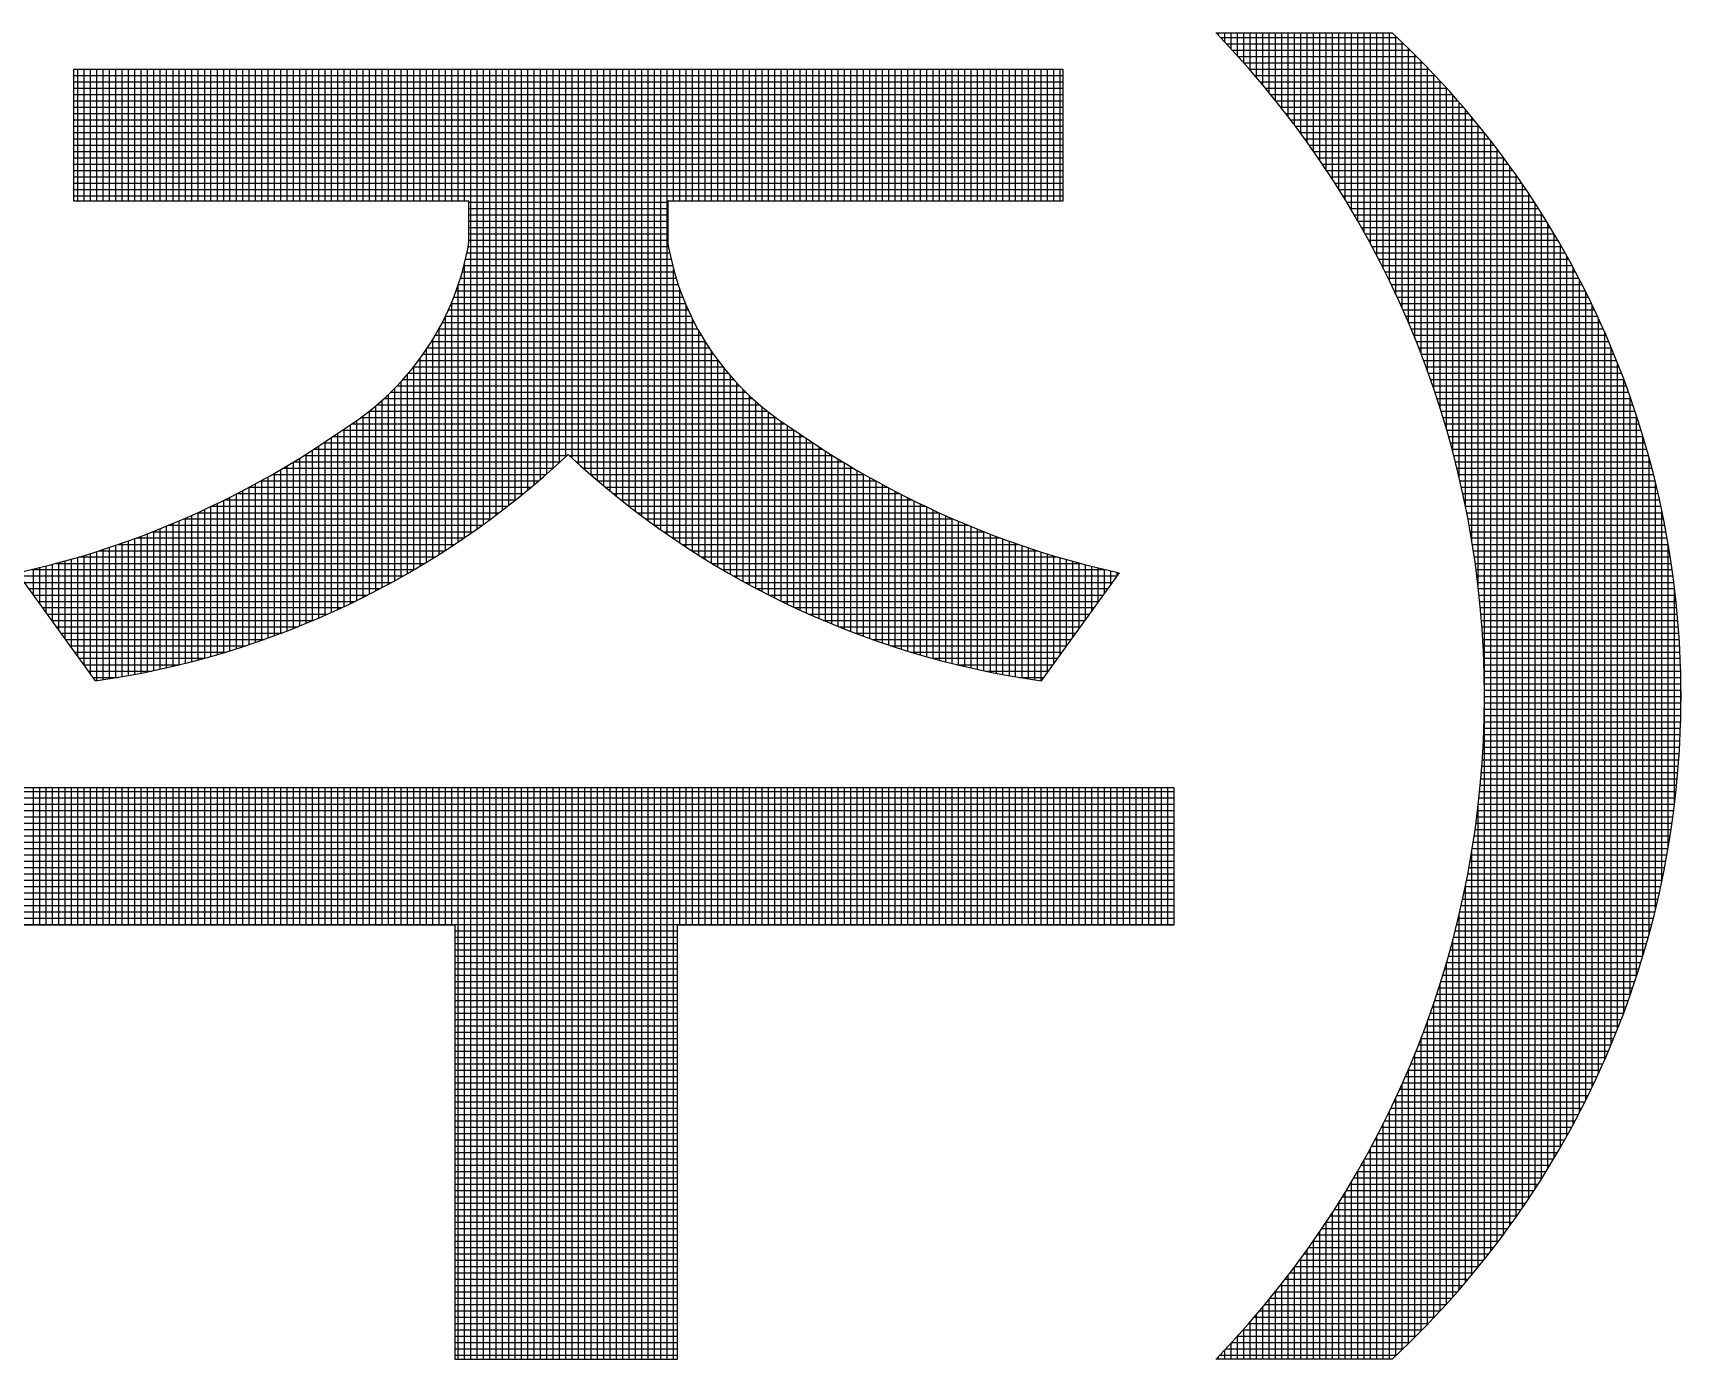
# Model space of a CAD drawing. Header units: inches. Extents: x 0 to 841, y 0 to 594.
# Drawn here: x 735.663 to 740.18, y 102.36 to 105.995 of the extents above; entities that cross this region are included whole.
import ezdxf

# ---------------------------------------------------------------- set-up
doc = ezdxf.new("R2010")
doc.units = ezdxf.units.IN
doc.header["$MEASUREMENT"] = 0
doc.layers.add('BG 한국지역난방기술주식회사 CI', color=7, linetype='Continuous')

msp = doc.modelspace()

# ---------------------------------------------------------------- linework, layer by layer
at = {"layer": 'BG 한국지역난방기술주식회사 CI', "color": 7, "linetype": 'Continuous', "lineweight": 25}
for p, q in [((738.905, 105.995), (739.388, 105.995)), ((738.9117, 105.9881), (738.9117, 105.995)), ((738.9172, 105.9823), (739.4015, 105.9823)), ((738.9291, 105.9698), (738.9291, 105.995)), ((738.9337, 105.9649), (739.4197, 105.9649)), ((738.9464, 105.9512), (738.9464, 105.995)), ((738.9638, 105.9322), (738.9638, 105.995)), ((738.9811, 105.9129), (738.9811, 105.995)), ((738.9985, 105.8932), (738.9985, 105.995)), ((739.0159, 105.873), (739.0159, 105.995)), ((739.0332, 105.8524), (739.0332, 105.995)), ((739.0506, 105.8314), (739.0506, 105.995)), ((739.068, 105.8099), (739.068, 105.995)), ((739.0853, 105.788), (739.0853, 105.995)), ((739.1027, 105.7656), (739.1027, 105.995)), ((739.1201, 105.7426), (739.1201, 105.995)), ((739.1374, 105.7191), (739.1374, 105.995)), ((739.1548, 105.6951), (739.1548, 105.995)), ((739.1722, 105.6705), (739.1722, 105.995)), ((739.1895, 105.6452), (739.1895, 105.995)), ((739.2069, 105.6193), (739.2069, 105.995)), ((739.2243, 105.5927), (739.2243, 105.995)), ((739.2416, 105.5654), (739.2416, 105.995)), ((739.259, 105.5373), (739.259, 105.995)), ((739.2763, 105.5084), (739.2763, 105.995)), ((739.2937, 105.4786), (739.2937, 105.995)), ((739.3111, 105.4479), (739.3111, 105.995)), ((739.3284, 105.4162), (739.3284, 105.995)), ((739.3458, 105.3834), (739.3458, 105.995)), ((739.3632, 105.3494), (739.3632, 105.995)), ((739.3805, 105.3141), (739.3805, 105.995)), ((739.3979, 105.2775), (739.3979, 105.9857)), ((739.4153, 105.2392), (739.4153, 105.9692)), ((738.9498, 105.9475), (739.4375, 105.9475)), ((738.9657, 105.9302), (739.455, 105.9302)), ((739.4326, 105.1993), (739.4326, 105.9523)), ((739.45, 105.1574), (739.45, 105.9352)), ((735.7744, 105.5337), (735.7744, 105.896)), ((735.7744, 105.896), (737.13, 105.896)), ((735.7744, 105.8955), (738.4855, 105.8955)), ((735.7744, 105.8781), (738.4855, 105.8781)), ((735.7861, 105.5337), (735.7861, 105.896)), ((735.8034, 105.5337), (735.8034, 105.896)), ((735.8208, 105.5337), (735.8208, 105.896)), ((735.8382, 105.5337), (735.8382, 105.896)), ((735.8555, 105.5337), (735.8555, 105.896)), ((735.8729, 105.5337), (735.8729, 105.896)), ((735.8903, 105.5337), (735.8903, 105.896)), ((735.9076, 105.5337), (735.9076, 105.896)), ((735.925, 105.5337), (735.925, 105.896)), ((735.9424, 105.5337), (735.9424, 105.896)), ((735.9597, 105.5337), (735.9597, 105.896)), ((735.9771, 105.5337), (735.9771, 105.896)), ((735.9945, 105.5337), (735.9945, 105.896)), ((736.0118, 105.5337), (736.0118, 105.896)), ((736.0292, 105.5337), (736.0292, 105.896)), ((736.0466, 105.5337), (736.0466, 105.896)), ((736.0639, 105.5337), (736.0639, 105.896)), ((736.0813, 105.5337), (736.0813, 105.896)), ((736.0986, 105.5337), (736.0986, 105.896)), ((736.116, 105.5337), (736.116, 105.896)), ((736.1334, 105.5337), (736.1334, 105.896)), ((736.1507, 105.5337), (736.1507, 105.896)), ((736.1681, 105.5337), (736.1681, 105.896)), ((736.1855, 105.5337), (736.1855, 105.896)), ((736.2028, 105.5337), (736.2028, 105.896)), ((736.2202, 105.5337), (736.2202, 105.896)), ((736.2376, 105.5337), (736.2376, 105.896)), ((736.2549, 105.5337), (736.2549, 105.896)), ((736.2723, 105.5337), (736.2723, 105.896)), ((736.2897, 105.5337), (736.2897, 105.896)), ((736.307, 105.5337), (736.307, 105.896)), ((736.3244, 105.5337), (736.3244, 105.896)), ((736.3417, 105.5337), (736.3417, 105.896)), ((736.3591, 105.5337), (736.3591, 105.896)), ((736.3765, 105.5337), (736.3765, 105.896)), ((736.3938, 105.5337), (736.3938, 105.896)), ((736.4112, 105.5337), (736.4112, 105.896)), ((736.4286, 105.5337), (736.4286, 105.896)), ((736.4459, 105.5337), (736.4459, 105.896)), ((736.4633, 105.5337), (736.4633, 105.896)), ((736.4807, 105.5337), (736.4807, 105.896)), ((736.498, 105.5337), (736.498, 105.896)), ((736.5154, 105.5337), (736.5154, 105.896)), ((736.5328, 105.5337), (736.5328, 105.896)), ((736.5501, 105.5337), (736.5501, 105.896)), ((736.5675, 105.5337), (736.5675, 105.896)), ((736.5848, 105.5337), (736.5848, 105.896)), ((736.6022, 105.5337), (736.6022, 105.896)), ((736.6196, 105.5337), (736.6196, 105.896)), ((736.6369, 105.5337), (736.6369, 105.896)), ((736.6543, 105.5337), (736.6543, 105.896)), ((736.6717, 105.5337), (736.6717, 105.896)), ((736.689, 105.5337), (736.689, 105.896)), ((736.7064, 105.5337), (736.7064, 105.896)), ((736.7238, 105.5337), (736.7238, 105.896)), ((736.7411, 105.5337), (736.7411, 105.896)), ((736.7585, 105.5337), (736.7585, 105.896)), ((736.7759, 105.5337), (736.7759, 105.896)), ((736.7932, 105.5337), (736.7932, 105.896)), ((736.8106, 105.5337), (736.8106, 105.896)), ((736.828, 105.5337), (736.828, 105.896)), ((736.8453, 105.5337), (736.8453, 105.896)), ((736.8627, 104.6231), (736.8627, 105.896)), ((736.88, 104.6353), (736.88, 105.896)), ((736.8974, 104.6478), (736.8974, 105.896)), ((736.9148, 104.6605), (736.9148, 105.896)), ((736.9321, 104.6734), (736.9321, 105.896)), ((736.9495, 104.6866), (736.9495, 105.896)), ((736.9669, 104.7), (736.9669, 105.896)), ((736.9842, 104.7137), (736.9842, 105.896)), ((737.0016, 104.7276), (737.0016, 105.896)), ((737.019, 104.7419), (737.019, 105.896)), ((737.0363, 104.7564), (737.0363, 105.896)), ((737.0537, 104.7711), (737.0537, 105.896)), ((737.0711, 104.7862), (737.0711, 105.896)), ((737.0884, 104.8016), (737.0884, 105.896)), ((737.1058, 104.8173), (737.1058, 105.896)), ((737.1231, 104.8333), (737.1231, 105.896)), ((737.13, 105.896), (738.4855, 105.896)), ((737.1405, 104.8298), (737.1405, 105.896)), ((737.1579, 104.8139), (737.1579, 105.896)), ((737.1752, 104.7983), (737.1752, 105.896)), ((737.1926, 104.783), (737.1926, 105.896)), ((737.21, 104.768), (737.21, 105.896)), ((737.2273, 104.7532), (737.2273, 105.896)), ((737.2447, 104.7388), (737.2447, 105.896)), ((737.2621, 104.7246), (737.2621, 105.896)), ((737.2794, 104.7107), (737.2794, 105.896)), ((737.2968, 104.6971), (737.2968, 105.896)), ((737.3142, 104.6837), (737.3142, 105.896)), ((737.3315, 104.6706), (737.3315, 105.896)), ((737.3489, 104.6577), (737.3489, 105.896)), ((737.3663, 104.6451), (737.3663, 105.896)), ((737.3836, 104.6327), (737.3836, 105.896)), ((737.401, 104.6205), (737.401, 105.896)), ((737.4183, 105.5337), (737.4183, 105.896)), ((737.4357, 105.5337), (737.4357, 105.896)), ((737.4531, 105.5337), (737.4531, 105.896)), ((737.4704, 105.5337), (737.4704, 105.896)), ((737.4878, 105.5337), (737.4878, 105.896)), ((737.5052, 105.5337), (737.5052, 105.896)), ((737.5225, 105.5337), (737.5225, 105.896)), ((737.5399, 105.5337), (737.5399, 105.896)), ((737.5573, 105.5337), (737.5573, 105.896)), ((737.5746, 105.5337), (737.5746, 105.896)), ((737.592, 105.5337), (737.592, 105.896)), ((737.6094, 105.5337), (737.6094, 105.896)), ((737.6267, 105.5337), (737.6267, 105.896)), ((737.6441, 105.5337), (737.6441, 105.896)), ((737.6614, 105.5337), (737.6614, 105.896)), ((737.6788, 105.5337), (737.6788, 105.896)), ((737.6962, 105.5337), (737.6962, 105.896)), ((737.7135, 105.5337), (737.7135, 105.896)), ((737.7309, 105.5337), (737.7309, 105.896)), ((737.7483, 105.5337), (737.7483, 105.896)), ((737.7656, 105.5337), (737.7656, 105.896)), ((737.783, 105.5337), (737.783, 105.896)), ((737.8004, 105.5337), (737.8004, 105.896)), ((737.8177, 105.5337), (737.8177, 105.896)), ((737.8351, 105.5337), (737.8351, 105.896)), ((737.8525, 105.5337), (737.8525, 105.896)), ((737.8698, 105.5337), (737.8698, 105.896)), ((737.8872, 105.5337), (737.8872, 105.896)), ((737.9046, 105.5337), (737.9046, 105.896)), ((737.9219, 105.5337), (737.9219, 105.896)), ((737.9393, 105.5337), (737.9393, 105.896)), ((737.9566, 105.5337), (737.9566, 105.896)), ((737.974, 105.5337), (737.974, 105.896)), ((737.9914, 105.5337), (737.9914, 105.896)), ((738.0087, 105.5337), (738.0087, 105.896)), ((738.0261, 105.5337), (738.0261, 105.896)), ((738.0435, 105.5337), (738.0435, 105.896)), ((738.0608, 105.5337), (738.0608, 105.896)), ((738.0782, 105.5337), (738.0782, 105.896)), ((738.0956, 105.5337), (738.0956, 105.896)), ((738.1129, 105.5337), (738.1129, 105.896)), ((738.1303, 105.5337), (738.1303, 105.896)), ((738.1477, 105.5337), (738.1477, 105.896)), ((738.165, 105.5337), (738.165, 105.896)), ((738.1824, 105.5337), (738.1824, 105.896)), ((738.1997, 105.5337), (738.1997, 105.896)), ((738.2171, 105.5337), (738.2171, 105.896)), ((738.2345, 105.5337), (738.2345, 105.896)), ((738.2518, 105.5337), (738.2518, 105.896)), ((738.2692, 105.5337), (738.2692, 105.896)), ((738.2866, 105.5337), (738.2866, 105.896)), ((738.3039, 105.5337), (738.3039, 105.896)), ((738.3213, 105.5337), (738.3213, 105.896)), ((738.3387, 105.5337), (738.3387, 105.896)), ((738.356, 105.5337), (738.356, 105.896)), ((738.3734, 105.5337), (738.3734, 105.896)), ((738.3908, 105.5337), (738.3908, 105.896)), ((738.4081, 105.5337), (738.4081, 105.896)), ((738.4255, 105.5337), (738.4255, 105.896)), ((738.4429, 105.5337), (738.4429, 105.896)), ((738.4602, 105.5337), (738.4602, 105.896)), ((738.4776, 105.5337), (738.4776, 105.896)), ((738.4855, 105.896), (738.4855, 105.5337)), ((738.9812, 105.9128), (739.4722, 105.9128)), ((738.9965, 105.8955), (739.489, 105.8955)), ((739.0115, 105.8781), (739.5055, 105.8781)), ((739.4674, 105.1134), (739.4674, 105.9177)), ((739.4847, 105.0668), (739.4847, 105.8999)), ((739.5021, 105.0173), (739.5021, 105.8817)), ((735.7744, 105.8607), (738.4855, 105.8607)), ((735.7744, 105.8434), (738.4855, 105.8434)), ((739.0263, 105.8607), (739.5216, 105.8607)), ((739.0408, 105.8434), (739.5375, 105.8434)), ((739.5195, 104.9643), (739.5195, 105.8631)), ((739.5368, 104.907), (739.5368, 105.8441)), ((735.7744, 105.826), (738.4855, 105.826)), ((735.7744, 105.8086), (738.4855, 105.8086)), ((735.7744, 105.7913), (738.4855, 105.7913)), ((739.055, 105.826), (739.5531, 105.826)), ((739.069, 105.8086), (739.5684, 105.8086)), ((739.0828, 105.7913), (739.5833, 105.7913)), ((739.5542, 104.8444), (739.5542, 105.8247)), ((739.5715, 104.7748), (739.5715, 105.805)), ((739.5889, 104.6953), (739.5889, 105.7847)), ((735.7744, 105.7739), (738.4855, 105.7739)), ((735.7744, 105.7565), (738.4855, 105.7565)), ((735.7744, 105.7392), (738.4855, 105.7392)), ((739.0963, 105.7739), (739.5981, 105.7739)), ((739.1096, 105.7565), (739.6125, 105.7565)), ((739.1226, 105.7392), (739.6267, 105.7392)), ((739.6063, 104.6005), (739.6063, 105.7641)), ((739.6236, 104.476), (739.6236, 105.7429)), ((735.7744, 105.7218), (738.4855, 105.7218)), ((735.7744, 105.7044), (738.4855, 105.7044)), ((739.1355, 105.7218), (739.6406, 105.7218)), ((739.1481, 105.7044), (739.6543, 105.7044)), ((739.641, 102.6333), (739.641, 105.7213)), ((739.6584, 102.6555), (739.6584, 105.6992)), ((735.7744, 105.6871), (738.4855, 105.6871)), ((735.7744, 105.6697), (738.4855, 105.6697)), ((735.7744, 105.6523), (738.4855, 105.6523)), ((739.1605, 105.6871), (739.6677, 105.6871)), ((739.1727, 105.6697), (739.6809, 105.6697)), ((739.1847, 105.6523), (739.6938, 105.6523)), ((739.6757, 102.6781), (739.6757, 105.6766)), ((739.6931, 102.7013), (739.6931, 105.6534)), ((735.7744, 105.635), (738.4855, 105.635)), ((735.7744, 105.6176), (738.4855, 105.6176)), ((739.1964, 105.635), (739.7066, 105.635)), ((739.208, 105.6176), (739.719, 105.6176)), ((739.7105, 102.7251), (739.7105, 105.6296)), ((739.7278, 102.7495), (739.7278, 105.6052)), ((735.7744, 105.6003), (738.4855, 105.6003)), ((735.7744, 105.5829), (738.4855, 105.5829)), ((735.7744, 105.5655), (738.4855, 105.5655)), ((739.2194, 105.6003), (739.7313, 105.6003)), ((739.2305, 105.5829), (739.7433, 105.5829)), ((739.2415, 105.5655), (739.7552, 105.5655)), ((739.7452, 102.7745), (739.7452, 105.5802)), ((735.7744, 105.5482), (738.4855, 105.5482)), ((736.8577, 105.5337), (735.7744, 105.5337)), ((736.8577, 105.4218), (736.8577, 105.5337)), ((736.8577, 105.5308), (737.4023, 105.5308)), ((736.8577, 105.5134), (737.4023, 105.5134)), ((738.4855, 105.5337), (737.4023, 105.5337)), ((737.4023, 105.5337), (737.4023, 105.4218)), ((739.2523, 105.5482), (739.7668, 105.5482)), ((739.2629, 105.5308), (739.7782, 105.5308)), ((739.2734, 105.5134), (739.7893, 105.5134)), ((739.7626, 102.8002), (739.7626, 105.5545)), ((739.7799, 102.8266), (739.7799, 105.5281)), ((736.8577, 105.4961), (737.4023, 105.4961)), ((736.8577, 105.4787), (737.4023, 105.4787)), ((739.2836, 105.4961), (739.8003, 105.4961)), ((739.2937, 105.4787), (739.8111, 105.4787)), ((739.7973, 102.8537), (739.7973, 105.5009)), ((739.8146, 102.8817), (739.8146, 105.473)), ((736.8577, 105.4613), (737.4023, 105.4613)), ((736.8577, 105.444), (737.4023, 105.444)), ((736.8577, 105.4266), (737.4023, 105.4266)), ((739.3035, 105.4613), (739.8217, 105.4613)), ((739.3132, 105.444), (739.8321, 105.444)), ((739.3228, 105.4266), (739.8423, 105.4266)), ((739.832, 102.9105), (739.832, 105.4441)), ((736.8522, 105.3919), (737.4078, 105.3919)), ((736.8555, 105.4092), (737.4044, 105.4092)), ((739.3322, 105.4092), (739.8523, 105.4092)), ((739.3414, 105.3919), (739.8622, 105.3919)), ((739.8494, 102.9403), (739.8494, 105.4144)), ((739.8667, 102.971), (739.8667, 105.3837)), ((736.8395, 105.3398), (737.4205, 105.3398)), ((736.8441, 105.3572), (737.4158, 105.3572)), ((736.8453, 104.6111), (736.8453, 105.3618)), ((736.8484, 105.3745), (737.4116, 105.3745)), ((737.4183, 104.6086), (737.4183, 105.3476)), ((739.3504, 105.3745), (739.8718, 105.3745)), ((739.3593, 105.3572), (739.8813, 105.3572)), ((739.368, 105.3398), (739.8906, 105.3398)), ((739.8841, 103.0028), (739.8841, 105.3519)), ((736.8227, 105.2877), (737.4373, 105.2877)), ((736.828, 104.5994), (736.828, 105.3028)), ((736.8287, 105.3051), (737.4312, 105.3051)), ((736.8343, 105.3224), (737.4256, 105.3224)), ((737.4357, 104.5969), (737.4357, 105.2921)), ((739.3765, 105.3224), (739.8997, 105.3224)), ((739.3849, 105.3051), (739.9086, 105.3051)), ((739.3931, 105.2877), (739.9174, 105.2877)), ((739.9015, 103.0357), (739.9015, 105.319)), ((736.809, 105.253), (737.4509, 105.253)), ((736.8106, 104.5878), (736.8106, 105.2567)), ((736.8161, 105.2703), (737.4439, 105.2703)), ((737.4531, 104.5854), (737.4531, 105.248)), ((739.4012, 105.2703), (739.926, 105.2703)), ((739.4091, 105.253), (739.9344, 105.253)), ((739.9188, 103.0698), (739.9188, 105.2848)), ((739.9362, 103.1054), (739.9362, 105.2493)), ((736.7846, 105.2009), (737.4753, 105.2009)), ((736.7932, 104.5765), (736.7932, 105.2181)), ((736.7933, 105.2182), (737.4667, 105.2182)), ((736.8014, 105.2356), (737.4585, 105.2356)), ((737.4704, 104.5741), (737.4704, 105.2105)), ((739.4169, 105.2356), (739.9427, 105.2356)), ((739.4245, 105.2182), (739.9508, 105.2182)), ((739.432, 105.2009), (739.9587, 105.2009)), ((739.9536, 103.1424), (739.9536, 105.2122)), ((736.7585, 104.5545), (736.7585, 105.1544)), ((736.7655, 105.1661), (737.4945, 105.1661)), ((736.7754, 105.1835), (737.4846, 105.1835)), ((736.7759, 104.5654), (736.7759, 105.1844)), ((737.4878, 104.5631), (737.4878, 105.1778)), ((739.4393, 105.1835), (739.9665, 105.1835)), ((739.4465, 105.1661), (739.9741, 105.1661)), ((739.9709, 103.1812), (739.9709, 105.1735)), ((736.732, 105.1141), (737.528, 105.1141)), ((736.7411, 104.5438), (736.7411, 105.1274)), ((736.7438, 105.1314), (737.5161, 105.1314)), ((736.755, 105.1488), (737.505, 105.1488)), ((737.5052, 104.5522), (737.5052, 105.1485)), ((737.5225, 104.5415), (737.5225, 105.1219)), ((739.4535, 105.1488), (739.9816, 105.1488)), ((739.4604, 105.1314), (739.9889, 105.1314)), ((739.4671, 105.1141), (739.9961, 105.1141)), ((739.9883, 103.2218), (739.9883, 105.1329)), ((736.6917, 105.062), (737.5682, 105.062)), ((736.706, 105.0793), (737.554, 105.0793)), ((736.7064, 104.523), (736.7064, 105.0799)), ((736.7194, 105.0967), (737.5406, 105.0967)), ((736.7238, 104.5333), (736.7238, 105.1026)), ((737.5399, 104.5311), (737.5399, 105.0976)), ((737.5573, 104.5209), (737.5573, 105.0752)), ((739.4737, 105.0967), (740.0031, 105.0967)), ((739.4802, 105.0793), (740.0099, 105.0793)), ((739.4865, 105.062), (740.0166, 105.062)), ((740.0057, 103.2645), (740.0057, 105.0901)), ((736.6543, 104.4933), (736.6543, 105.021)), ((736.6604, 105.0272), (737.5996, 105.0272)), ((736.6717, 104.503), (736.6717, 105.0392)), ((736.6766, 105.0446), (737.5834, 105.0446)), ((736.689, 104.5129), (736.689, 105.0588)), ((737.5746, 104.5108), (737.5746, 105.0545)), ((737.592, 104.501), (737.592, 105.0352)), ((737.6094, 104.4913), (737.6094, 105.0172)), ((739.4926, 105.0446), (740.0231, 105.0446)), ((739.4987, 105.0272), (740.0295, 105.0272)), ((740.023, 103.3097), (740.023, 105.0449)), ((736.6022, 104.4653), (736.6022, 104.9728)), ((736.605, 104.9751), (737.655, 104.9751)), ((736.6196, 104.4745), (736.6196, 104.9878)), ((736.6247, 104.9925), (737.6352, 104.9925)), ((736.6369, 104.4838), (736.6369, 105.0039)), ((736.6432, 105.0099), (737.6168, 105.0099)), ((737.6267, 104.4818), (737.6267, 105.0004)), ((737.6441, 104.4725), (737.6441, 104.9846)), ((737.6614, 104.4634), (737.6614, 104.9697)), ((739.5046, 105.0099), (740.0358, 105.0099)), ((739.5104, 104.9925), (740.0419, 104.9925)), ((739.516, 104.9751), (740.0479, 104.9751)), ((740.0404, 103.3578), (740.0404, 104.9969)), ((736.5501, 104.439), (736.5501, 104.9329)), ((736.5607, 104.9404), (737.6992, 104.9404)), ((736.5675, 104.4476), (736.5675, 104.9454)), ((736.5837, 104.9578), (737.6763, 104.9578)), ((736.5848, 104.4564), (736.5848, 104.9587)), ((737.6788, 104.4545), (737.6788, 104.9558)), ((737.6962, 104.4457), (737.6962, 104.9426)), ((737.7135, 104.4372), (737.7135, 104.9303)), ((739.5215, 104.9578), (740.0537, 104.9578)), ((739.5269, 104.9404), (740.0594, 104.9404)), ((740.0577, 103.4093), (740.0577, 104.9454)), ((736.4807, 104.4063), (736.4807, 104.8855)), ((736.4849, 104.8883), (737.7751, 104.8883)), ((736.498, 104.4142), (736.498, 104.8973)), ((736.51, 104.9057), (737.7499, 104.9057)), ((736.5154, 104.4223), (736.5154, 104.9094)), ((736.5328, 104.4306), (736.5328, 104.9211)), ((736.5357, 104.923), (737.7243, 104.923)), ((737.7309, 104.4288), (737.7309, 104.9187)), ((737.7483, 104.4206), (737.7483, 104.9068)), ((737.7656, 104.4125), (737.7656, 104.8948)), ((737.783, 104.4046), (737.783, 104.883)), ((739.5321, 104.923), (740.0649, 104.923)), ((739.5372, 104.9057), (740.0703, 104.9057)), ((739.5422, 104.8883), (740.0756, 104.8883)), ((740.0751, 103.4648), (740.0751, 104.8898)), ((736.4051, 104.8362), (737.1263, 104.8362)), ((736.4112, 104.3763), (736.4112, 104.84)), ((736.4286, 104.3835), (736.4286, 104.8511)), ((736.4325, 104.8536), (737.8275, 104.8536)), ((736.4459, 104.391), (736.4459, 104.8623)), ((736.459, 104.8709), (737.8009, 104.8709)), ((736.4633, 104.3985), (736.4633, 104.8738)), ((737.1336, 104.8362), (737.8548, 104.8362)), ((737.8004, 104.3969), (737.8004, 104.8713)), ((737.8177, 104.3894), (737.8177, 104.8599)), ((737.8351, 104.382), (737.8351, 104.8487)), ((737.8525, 104.3747), (737.8525, 104.8377)), ((739.547, 104.8709), (740.0807, 104.8709)), ((739.5517, 104.8536), (740.0857, 104.8536)), ((739.5563, 104.8362), (740.0905, 104.8362)), ((736.3417, 104.3488), (736.3417, 104.7978)), ((736.348, 104.8015), (737.0883, 104.8015)), ((736.3591, 104.3555), (736.3591, 104.8081)), ((736.3765, 104.3622), (736.3765, 104.8185)), ((736.377, 104.8189), (737.1075, 104.8189)), ((736.3938, 104.3692), (736.3938, 104.8292)), ((737.1524, 104.8189), (737.883, 104.8189)), ((737.1717, 104.8015), (737.9119, 104.8015)), ((737.8698, 104.3677), (737.8698, 104.8269)), ((737.8872, 104.3608), (737.8872, 104.8163)), ((737.9046, 104.354), (737.9046, 104.8059)), ((737.9219, 104.3474), (737.9219, 104.7956)), ((739.5608, 104.8189), (740.0952, 104.8189)), ((739.5651, 104.8015), (740.0998, 104.8015)), ((740.0925, 103.5256), (740.0925, 104.8291)), ((736.2549, 104.318), (736.2549, 104.7492)), ((736.2552, 104.7494), (737.028, 104.7494)), ((736.2723, 104.3238), (736.2723, 104.7586)), ((736.2872, 104.7668), (737.0486, 104.7668)), ((736.2897, 104.3299), (736.2897, 104.7681)), ((736.307, 104.336), (736.307, 104.7778)), ((736.3181, 104.7841), (737.0687, 104.7841)), ((736.3244, 104.3423), (736.3244, 104.7877)), ((737.1913, 104.7841), (737.9419, 104.7841)), ((737.2114, 104.7668), (737.9728, 104.7668)), ((737.2319, 104.7494), (738.0048, 104.7494)), ((737.9393, 104.341), (737.9393, 104.7856)), ((737.9566, 104.3347), (737.9566, 104.7757)), ((737.974, 104.3286), (737.974, 104.7661)), ((737.9914, 104.3226), (737.9914, 104.7566)), ((738.0087, 104.3167), (738.0087, 104.7473)), ((739.5693, 104.7841), (740.1043, 104.7841)), ((739.5734, 104.7668), (740.1086, 104.7668)), ((739.5774, 104.7494), (740.1127, 104.7494)), ((740.1098, 103.5931), (740.1098, 104.7615)), ((736.1681, 104.2908), (736.1681, 104.7051)), ((736.1855, 104.296), (736.1855, 104.7136)), ((736.1877, 104.7147), (736.9855, 104.7147)), ((736.2028, 104.3013), (736.2028, 104.7222)), ((736.2202, 104.3067), (736.2202, 104.7311)), ((736.2221, 104.732), (737.007, 104.732)), ((736.2376, 104.3123), (736.2376, 104.7401)), ((737.253, 104.732), (738.0379, 104.732)), ((737.2745, 104.7147), (738.0723, 104.7147)), ((738.0261, 104.3111), (738.0261, 104.7381)), ((738.0435, 104.3055), (738.0435, 104.7292)), ((738.0608, 104.3001), (738.0608, 104.7204)), ((738.0782, 104.2949), (738.0782, 104.7118)), ((738.0956, 104.2898), (738.0956, 104.7033)), ((739.5812, 104.732), (740.1168, 104.732)), ((739.5849, 104.7147), (740.1207, 104.7147)), ((736.0639, 104.263), (736.0639, 104.6576)), ((736.0755, 104.6626), (736.9176, 104.6626)), ((736.0813, 104.2673), (736.0813, 104.6651)), ((736.0986, 104.2717), (736.0986, 104.6728)), ((736.1145, 104.6799), (736.9408, 104.6799)), ((736.116, 104.2763), (736.116, 104.6806)), ((736.1334, 104.281), (736.1334, 104.6886)), ((736.1507, 104.2859), (736.1507, 104.6968)), ((736.1519, 104.6973), (736.9634, 104.6973)), ((737.2965, 104.6973), (738.1081, 104.6973)), ((737.3191, 104.6799), (738.1454, 104.6799)), ((737.3423, 104.6626), (738.1845, 104.6626)), ((738.1129, 104.2848), (738.1129, 104.695)), ((738.1303, 104.28), (738.1303, 104.6869)), ((738.1477, 104.2753), (738.1477, 104.6789)), ((738.165, 104.2708), (738.165, 104.6711)), ((738.1824, 104.2664), (738.1824, 104.6635)), ((738.1997, 104.2621), (738.1997, 104.656)), ((739.5885, 104.6973), (740.1245, 104.6973)), ((739.592, 104.6799), (740.1281, 104.6799)), ((739.5953, 104.6626), (740.1317, 104.6626)), ((740.1272, 103.6702), (740.1272, 104.6845)), ((735.9424, 104.2368), (735.9424, 104.6092)), ((735.9458, 104.6105), (736.8444, 104.6105)), ((735.9597, 104.2401), (735.9597, 104.6157)), ((735.9771, 104.2436), (735.9771, 104.6223)), ((735.9914, 104.6278), (736.8695, 104.6278)), ((735.9945, 104.2472), (735.9945, 104.629)), ((736.0118, 104.251), (736.0118, 104.6359)), ((736.0292, 104.2548), (736.0292, 104.643)), ((736.0345, 104.6452), (736.8939, 104.6452)), ((736.0466, 104.2588), (736.0466, 104.6502)), ((737.3661, 104.6452), (738.2254, 104.6452)), ((737.3905, 104.6278), (738.2686, 104.6278)), ((737.4156, 104.6105), (738.3142, 104.6105)), ((738.2171, 104.258), (738.2171, 104.6487)), ((738.2345, 104.254), (738.2345, 104.6415)), ((738.2518, 104.2501), (738.2518, 104.6345)), ((738.2692, 104.2464), (738.2692, 104.6276)), ((738.2866, 104.2428), (738.2866, 104.6209)), ((738.3039, 104.2394), (738.3039, 104.6143)), ((739.5985, 104.6452), (740.1351, 104.6452)), ((739.6016, 104.6278), (740.1383, 104.6278)), ((739.6046, 104.6105), (740.1415, 104.6105)), ((735.8208, 104.2373), (735.8208, 104.568)), ((735.8382, 104.2195), (735.8382, 104.5735)), ((735.8452, 104.5757), (736.7921, 104.5757)), ((735.8555, 104.2221), (735.8555, 104.5791)), ((735.8729, 104.2248), (735.8729, 104.5848)), ((735.8903, 104.2276), (735.8903, 104.5907)), ((735.8972, 104.5931), (736.8186, 104.5931)), ((735.9076, 104.2305), (735.9076, 104.5967)), ((735.925, 104.2336), (735.925, 104.6029)), ((737.4414, 104.5931), (738.3627, 104.5931)), ((737.4679, 104.5757), (738.4148, 104.5757)), ((738.3213, 104.2361), (738.3213, 104.6079)), ((738.3387, 104.2329), (738.3387, 104.6016)), ((738.356, 104.2299), (738.356, 104.5954)), ((738.3734, 104.227), (738.3734, 104.5895)), ((738.3908, 104.2242), (738.3908, 104.5836)), ((738.4081, 104.2215), (738.4081, 104.5779)), ((738.4255, 104.219), (738.4255, 104.5723)), ((738.4429, 104.2424), (738.4429, 104.5669)), ((739.6075, 104.5931), (740.1445, 104.5931)), ((739.6102, 104.5757), (740.1474, 104.5757)), ((740.1446, 103.762), (740.1446, 104.5926)), ((735.6586, 104.5237), (736.7075, 104.5237)), ((735.6645, 104.454), (735.6645, 104.5251)), ((735.6819, 104.4299), (735.6819, 104.5293)), ((735.6993, 104.4058), (735.6993, 104.5337)), ((735.7166, 104.3817), (735.7166, 104.5382)), ((735.7273, 104.541), (736.7366, 104.541)), ((735.734, 104.3577), (735.734, 104.5428)), ((735.7514, 104.3336), (735.7514, 104.5476)), ((735.7687, 104.3095), (735.7687, 104.5525)), ((735.7861, 104.2854), (735.7861, 104.5575)), ((735.7889, 104.5584), (736.7647, 104.5584)), ((735.8034, 104.2613), (735.8034, 104.5627)), ((737.4952, 104.5584), (738.471, 104.5584)), ((737.5234, 104.541), (738.5327, 104.541)), ((737.5525, 104.5237), (738.6014, 104.5237)), ((738.4602, 104.2665), (738.4602, 104.5616)), ((738.4776, 104.2906), (738.4776, 104.5565)), ((738.4949, 104.3146), (738.4949, 104.5514)), ((738.5123, 104.3387), (738.5123, 104.5466)), ((738.5297, 104.3628), (738.5297, 104.5418)), ((738.547, 104.3869), (738.547, 104.5372)), ((738.5644, 104.4109), (738.5644, 104.5327)), ((738.5818, 104.435), (738.5818, 104.5284)), ((738.5991, 104.4591), (738.5991, 104.5242)), ((738.6165, 104.4832), (738.6165, 104.5201)), ((739.6128, 104.5584), (740.1501, 104.5584)), ((739.6153, 104.541), (740.1528, 104.541)), ((739.6177, 104.5237), (740.1553, 104.5237)), ((735.834, 104.2189), (735.6206, 104.5149)), ((735.6268, 104.5063), (736.6774, 104.5063)), ((735.6393, 104.4889), (736.6463, 104.4889)), ((737.5825, 104.5063), (738.6332, 104.5063)), ((737.6137, 104.4889), (738.6207, 104.4889)), ((738.6394, 104.5149), (738.4259, 104.2189)), ((738.6339, 104.5072), (738.6339, 104.5162)), ((739.62, 104.5063), (740.1577, 104.5063)), ((739.6221, 104.4889), (740.1599, 104.4889)), ((735.6518, 104.4716), (736.6141, 104.4716)), ((735.6644, 104.4542), (736.5806, 104.4542)), ((735.6769, 104.4368), (736.5457, 104.4368)), ((737.6459, 104.4716), (738.6081, 104.4716)), ((737.6794, 104.4542), (738.5956, 104.4542)), ((737.7142, 104.4368), (738.5831, 104.4368)), ((739.6241, 104.4716), (740.1621, 104.4716)), ((739.626, 104.4542), (740.1641, 104.4542)), ((739.6278, 104.4368), (740.166, 104.4368)), ((740.1619, 103.8821), (740.1619, 104.4726)), ((735.6894, 104.4195), (736.5094, 104.4195)), ((735.7019, 104.4021), (736.4713, 104.4021)), ((735.7145, 104.3847), (736.4314, 104.3847)), ((737.7506, 104.4195), (738.5706, 104.4195)), ((737.7886, 104.4021), (738.558, 104.4021)), ((737.8285, 104.3847), (738.5455, 104.3847)), ((739.6295, 104.4195), (740.1677, 104.4195)), ((739.6311, 104.4021), (740.1694, 104.4021)), ((739.6325, 104.3847), (740.1709, 104.3847)), ((735.727, 104.3674), (736.3894, 104.3674)), ((735.7395, 104.35), (736.3449, 104.35)), ((737.8706, 104.3674), (738.533, 104.3674)), ((737.9151, 104.35), (738.5205, 104.35)), ((739.6338, 104.3674), (740.1723, 104.3674)), ((739.635, 104.35), (740.1735, 104.35)), ((735.752, 104.3326), (736.2975, 104.3326)), ((735.7645, 104.3153), (736.2468, 104.3153)), ((735.7771, 104.2979), (736.1919, 104.2979)), ((737.9624, 104.3326), (738.5079, 104.3326)), ((738.0132, 104.3153), (738.4954, 104.3153)), ((738.0681, 104.2979), (738.4829, 104.2979)), ((739.6361, 104.3326), (740.1747, 104.3326)), ((739.6371, 104.3153), (740.1757, 104.3153)), ((739.638, 104.2979), (740.1766, 104.2979)), ((735.7896, 104.2806), (736.1318, 104.2806)), ((735.8021, 104.2632), (736.0647, 104.2632)), ((738.1282, 104.2806), (738.4704, 104.2806)), ((738.1953, 104.2632), (738.4578, 104.2632)), ((739.6387, 104.2806), (740.1774, 104.2806)), ((739.6393, 104.2632), (740.1781, 104.2632)), ((735.8146, 104.2458), (735.9879, 104.2458)), ((735.8272, 104.2285), (735.8956, 104.2285)), ((738.2721, 104.2458), (738.4453, 104.2458)), ((738.3643, 104.2285), (738.4328, 104.2285)), ((739.6399, 104.2458), (740.1786, 104.2458)), ((739.6403, 104.2285), (740.179, 104.2285)), ((739.6405, 104.2111), (740.1793, 104.2111)), ((740.1793, 104.1416), (740.1793, 104.213)), ((739.6407, 104.1937), (740.1795, 104.1937)), ((739.6407, 104.159), (740.1795, 104.159)), ((739.6408, 104.1764), (740.1796, 104.1764)), ((739.6402, 104.1243), (740.179, 104.1243)), ((739.6405, 104.1416), (740.1793, 104.1416)), ((739.6386, 104.0722), (740.1773, 104.0722)), ((739.6393, 104.0895), (740.178, 104.0895)), ((739.6398, 104.1069), (740.1786, 104.1069)), ((739.637, 104.0375), (740.1756, 104.0375)), ((739.6379, 104.0548), (740.1765, 104.0548)), ((739.6337, 103.9854), (740.1721, 103.9854)), ((739.6349, 104.0027), (740.1734, 104.0027)), ((739.636, 104.0201), (740.1746, 104.0201)), ((739.6293, 103.9333), (740.1675, 103.9333)), ((739.6309, 103.9506), (740.1692, 103.9506)), ((739.6324, 103.968), (740.1707, 103.968)), ((738.7904, 103.9259), (735.4915, 103.9259)), ((735.4915, 103.9159), (738.7904, 103.9159)), ((735.4915, 103.8985), (738.7904, 103.8985)), ((735.6645, 103.5503), (735.6645, 103.9259)), ((735.6819, 103.5503), (735.6819, 103.9259)), ((735.6993, 103.5503), (735.6993, 103.9259)), ((735.7166, 103.5503), (735.7166, 103.9259)), ((735.734, 103.5503), (735.734, 103.9259)), ((735.7514, 103.5503), (735.7514, 103.9259)), ((735.7687, 103.5503), (735.7687, 103.9259)), ((735.7861, 103.5503), (735.7861, 103.9259)), ((735.8034, 103.5503), (735.8034, 103.9259)), ((735.8208, 103.5503), (735.8208, 103.9259)), ((735.8382, 103.5503), (735.8382, 103.9259)), ((735.8555, 103.5503), (735.8555, 103.9259)), ((735.8729, 103.5503), (735.8729, 103.9259)), ((735.8903, 103.5503), (735.8903, 103.9259)), ((735.9076, 103.5503), (735.9076, 103.9259)), ((735.925, 103.5503), (735.925, 103.9259)), ((735.9424, 103.5503), (735.9424, 103.9259)), ((735.9597, 103.5503), (735.9597, 103.9259)), ((735.9771, 103.5503), (735.9771, 103.9259)), ((735.9945, 103.5503), (735.9945, 103.9259)), ((736.0118, 103.5503), (736.0118, 103.9259)), ((736.0292, 103.5503), (736.0292, 103.9259)), ((736.0466, 103.5503), (736.0466, 103.9259)), ((736.0639, 103.5503), (736.0639, 103.9259)), ((736.0813, 103.5503), (736.0813, 103.9259)), ((736.0986, 103.5503), (736.0986, 103.9259)), ((736.116, 103.5503), (736.116, 103.9259)), ((736.1334, 103.5503), (736.1334, 103.9259)), ((736.1507, 103.5503), (736.1507, 103.9259)), ((736.1681, 103.5503), (736.1681, 103.9259)), ((736.1855, 103.5503), (736.1855, 103.9259)), ((736.2028, 103.5503), (736.2028, 103.9259)), ((736.2202, 103.5503), (736.2202, 103.9259)), ((736.2376, 103.5503), (736.2376, 103.9259)), ((736.2549, 103.5503), (736.2549, 103.9259)), ((736.2723, 103.5503), (736.2723, 103.9259)), ((736.2897, 103.5503), (736.2897, 103.9259)), ((736.307, 103.5503), (736.307, 103.9259)), ((736.3244, 103.5503), (736.3244, 103.9259)), ((736.3417, 103.5503), (736.3417, 103.9259)), ((736.3591, 103.5503), (736.3591, 103.9259)), ((736.3765, 103.5503), (736.3765, 103.9259)), ((736.3938, 103.5503), (736.3938, 103.9259)), ((736.4112, 103.5503), (736.4112, 103.9259)), ((736.4286, 103.5503), (736.4286, 103.9259)), ((736.4459, 103.5503), (736.4459, 103.9259)), ((736.4633, 103.5503), (736.4633, 103.9259)), ((736.4807, 103.5503), (736.4807, 103.9259)), ((736.498, 103.5503), (736.498, 103.9259)), ((736.5154, 103.5503), (736.5154, 103.9259)), ((736.5328, 103.5503), (736.5328, 103.9259)), ((736.5501, 103.5503), (736.5501, 103.9259)), ((736.5675, 103.5503), (736.5675, 103.9259)), ((736.5848, 103.5503), (736.5848, 103.9259)), ((736.6022, 103.5503), (736.6022, 103.9259)), ((736.6196, 103.5503), (736.6196, 103.9259)), ((736.6369, 103.5503), (736.6369, 103.9259)), ((736.6543, 103.5503), (736.6543, 103.9259)), ((736.6717, 103.5503), (736.6717, 103.9259)), ((736.689, 103.5503), (736.689, 103.9259)), ((736.7064, 103.5503), (736.7064, 103.9259)), ((736.7238, 103.5503), (736.7238, 103.9259)), ((736.7411, 103.5503), (736.7411, 103.9259)), ((736.7585, 103.5503), (736.7585, 103.9259)), ((736.7759, 103.5503), (736.7759, 103.9259)), ((736.7932, 103.5503), (736.7932, 103.9259)), ((736.8106, 103.5503), (736.8106, 103.9259)), ((736.828, 102.3597), (736.828, 103.9259)), ((736.8453, 102.3597), (736.8453, 103.9259)), ((736.8627, 102.3597), (736.8627, 103.9259)), ((736.88, 102.3597), (736.88, 103.9259)), ((736.8974, 102.3597), (736.8974, 103.9259)), ((736.9148, 102.3597), (736.9148, 103.9259)), ((736.9321, 102.3597), (736.9321, 103.9259)), ((736.9495, 102.3597), (736.9495, 103.9259)), ((736.9669, 102.3597), (736.9669, 103.9259)), ((736.9842, 102.3597), (736.9842, 103.9259)), ((737.0016, 102.3597), (737.0016, 103.9259)), ((737.019, 102.3597), (737.019, 103.9259)), ((737.0363, 102.3597), (737.0363, 103.9259)), ((737.0537, 102.3597), (737.0537, 103.9259)), ((737.0711, 102.3597), (737.0711, 103.9259)), ((737.0884, 102.3597), (737.0884, 103.9259)), ((737.1058, 102.3597), (737.1058, 103.9259)), ((737.1231, 102.3597), (737.1231, 103.9259)), ((737.1405, 102.3597), (737.1405, 103.9259)), ((737.1579, 102.3597), (737.1579, 103.9259)), ((737.1752, 102.3597), (737.1752, 103.9259)), ((737.1926, 102.3597), (737.1926, 103.9259)), ((737.21, 102.3597), (737.21, 103.9259)), ((737.2273, 102.3597), (737.2273, 103.9259)), ((737.2447, 102.3597), (737.2447, 103.9259)), ((737.2621, 102.3597), (737.2621, 103.9259)), ((737.2794, 102.3597), (737.2794, 103.9259)), ((737.2968, 102.3597), (737.2968, 103.9259)), ((737.3142, 102.3597), (737.3142, 103.9259)), ((737.3315, 102.3597), (737.3315, 103.9259)), ((737.3489, 102.3597), (737.3489, 103.9259)), ((737.3663, 102.3597), (737.3663, 103.9259)), ((737.3836, 102.3597), (737.3836, 103.9259)), ((737.401, 102.3597), (737.401, 103.9259)), ((737.4183, 102.3597), (737.4183, 103.9259)), ((737.4357, 103.5503), (737.4357, 103.9259)), ((737.4531, 103.5503), (737.4531, 103.9259)), ((737.4704, 103.5503), (737.4704, 103.9259)), ((737.4878, 103.5503), (737.4878, 103.9259)), ((737.5052, 103.5503), (737.5052, 103.9259)), ((737.5225, 103.5503), (737.5225, 103.9259)), ((737.5399, 103.5503), (737.5399, 103.9259)), ((737.5573, 103.5503), (737.5573, 103.9259)), ((737.5746, 103.5503), (737.5746, 103.9259)), ((737.592, 103.5503), (737.592, 103.9259)), ((737.6094, 103.5503), (737.6094, 103.9259)), ((737.6267, 103.5503), (737.6267, 103.9259)), ((737.6441, 103.5503), (737.6441, 103.9259)), ((737.6614, 103.5503), (737.6614, 103.9259)), ((737.6788, 103.5503), (737.6788, 103.9259)), ((737.6962, 103.5503), (737.6962, 103.9259)), ((737.7135, 103.5503), (737.7135, 103.9259)), ((737.7309, 103.5503), (737.7309, 103.9259)), ((737.7483, 103.5503), (737.7483, 103.9259)), ((737.7656, 103.5503), (737.7656, 103.9259)), ((737.783, 103.5503), (737.783, 103.9259)), ((737.8004, 103.5503), (737.8004, 103.9259)), ((737.8177, 103.5503), (737.8177, 103.9259)), ((737.8351, 103.5503), (737.8351, 103.9259)), ((737.8525, 103.5503), (737.8525, 103.9259)), ((737.8698, 103.5503), (737.8698, 103.9259)), ((737.8872, 103.5503), (737.8872, 103.9259)), ((737.9046, 103.5503), (737.9046, 103.9259)), ((737.9219, 103.5503), (737.9219, 103.9259)), ((737.9393, 103.5503), (737.9393, 103.9259)), ((737.9566, 103.5503), (737.9566, 103.9259)), ((737.974, 103.5503), (737.974, 103.9259)), ((737.9914, 103.5503), (737.9914, 103.9259)), ((738.0087, 103.5503), (738.0087, 103.9259)), ((738.0261, 103.5503), (738.0261, 103.9259)), ((738.0435, 103.5503), (738.0435, 103.9259)), ((738.0608, 103.5503), (738.0608, 103.9259)), ((738.0782, 103.5503), (738.0782, 103.9259)), ((738.0956, 103.5503), (738.0956, 103.9259)), ((738.1129, 103.5503), (738.1129, 103.9259)), ((738.1303, 103.5503), (738.1303, 103.9259)), ((738.1477, 103.5503), (738.1477, 103.9259)), ((738.165, 103.5503), (738.165, 103.9259)), ((738.1824, 103.5503), (738.1824, 103.9259)), ((738.1997, 103.5503), (738.1997, 103.9259)), ((738.2171, 103.5503), (738.2171, 103.9259)), ((738.2345, 103.5503), (738.2345, 103.9259)), ((738.2518, 103.5503), (738.2518, 103.9259)), ((738.2692, 103.5503), (738.2692, 103.9259)), ((738.2866, 103.5503), (738.2866, 103.9259)), ((738.3039, 103.5503), (738.3039, 103.9259)), ((738.3213, 103.5503), (738.3213, 103.9259)), ((738.3387, 103.5503), (738.3387, 103.9259)), ((738.356, 103.5503), (738.356, 103.9259)), ((738.3734, 103.5503), (738.3734, 103.9259)), ((738.3908, 103.5503), (738.3908, 103.9259)), ((738.4081, 103.5503), (738.4081, 103.9259)), ((738.4255, 103.5503), (738.4255, 103.9259)), ((738.4429, 103.5503), (738.4429, 103.9259)), ((738.4602, 103.5503), (738.4602, 103.9259)), ((738.4776, 103.5503), (738.4776, 103.9259)), ((738.4949, 103.5503), (738.4949, 103.9259)), ((738.5123, 103.5503), (738.5123, 103.9259)), ((738.5297, 103.5503), (738.5297, 103.9259)), ((738.547, 103.5503), (738.547, 103.9259)), ((738.5644, 103.5503), (738.5644, 103.9259)), ((738.5818, 103.5503), (738.5818, 103.9259)), ((738.5991, 103.5503), (738.5991, 103.9259)), ((738.6165, 103.5503), (738.6165, 103.9259)), ((738.6339, 103.5503), (738.6339, 103.9259)), ((738.6512, 103.5503), (738.6512, 103.9259)), ((738.6686, 103.5503), (738.6686, 103.9259)), ((738.686, 103.5503), (738.686, 103.9259)), ((738.7033, 103.5503), (738.7033, 103.9259)), ((738.7207, 103.5503), (738.7207, 103.9259)), ((738.738, 103.5503), (738.738, 103.9259)), ((738.7554, 103.5503), (738.7554, 103.9259)), ((738.7728, 103.5503), (738.7728, 103.9259)), ((738.7901, 103.5503), (738.7901, 103.9259)), ((738.7904, 103.5503), (738.7904, 103.9259)), ((739.6258, 103.8985), (740.1639, 103.8985)), ((739.6276, 103.9159), (740.1658, 103.9159)), ((735.4915, 103.8812), (738.7904, 103.8812)), ((735.4915, 103.8638), (738.7904, 103.8638)), ((735.4915, 103.8464), (738.7904, 103.8464)), ((739.6197, 103.8464), (740.1574, 103.8464)), ((739.6219, 103.8638), (740.1597, 103.8638)), ((739.6236, 102.6117), (739.6236, 103.8787)), ((739.6239, 103.8812), (740.1618, 103.8812)), ((735.4915, 103.8291), (738.7904, 103.8291)), ((735.4915, 103.8117), (738.7904, 103.8117)), ((739.6151, 103.8117), (740.1525, 103.8117)), ((739.6174, 103.8291), (740.155, 103.8291)), ((735.4915, 103.7943), (738.7904, 103.7943)), ((735.4915, 103.777), (738.7904, 103.777)), ((735.4915, 103.7596), (738.7904, 103.7596)), ((739.6063, 102.5906), (739.6063, 103.7542)), ((739.6072, 103.7596), (740.1442, 103.7596)), ((739.6099, 103.777), (740.1471, 103.777)), ((739.6125, 103.7943), (740.1498, 103.7943)), ((735.4915, 103.7423), (738.7904, 103.7423)), ((735.4915, 103.7249), (738.7904, 103.7249)), ((735.4915, 103.7075), (738.7904, 103.7075)), ((739.5982, 103.7075), (740.1347, 103.7075)), ((739.6013, 103.7249), (740.138, 103.7249)), ((739.6043, 103.7423), (740.1411, 103.7423)), ((735.4915, 103.6902), (738.7904, 103.6902)), ((735.4915, 103.6728), (738.7904, 103.6728)), ((739.5916, 103.6728), (740.1277, 103.6728)), ((739.5949, 103.6902), (740.1313, 103.6902)), ((735.4915, 103.6554), (738.7904, 103.6554)), ((735.4915, 103.6381), (738.7904, 103.6381)), ((735.4915, 103.6207), (738.7904, 103.6207)), ((739.5808, 103.6207), (740.1163, 103.6207)), ((739.5845, 103.6381), (740.1203, 103.6381)), ((739.5881, 103.6554), (740.1241, 103.6554)), ((739.5889, 102.5699), (739.5889, 103.6594)), ((735.4915, 103.6033), (738.7904, 103.6033)), ((735.4915, 103.586), (738.7904, 103.586)), ((739.5715, 102.5497), (739.5715, 103.5799)), ((739.573, 103.586), (740.1081, 103.586)), ((739.5769, 103.6033), (740.1123, 103.6033)), ((735.4915, 103.5686), (738.7904, 103.5686)), ((735.4915, 103.5512), (738.7904, 103.5512)), ((735.4915, 103.5503), (736.8191, 103.5503)), ((736.8191, 103.5503), (736.8191, 102.3597)), ((736.8191, 103.5339), (737.429, 103.5339)), ((737.429, 103.5503), (738.7904, 103.5503)), ((737.429, 102.3597), (737.429, 103.5503)), ((739.5603, 103.5339), (740.0947, 103.5339)), ((739.5646, 103.5512), (740.0993, 103.5512)), ((739.5689, 103.5686), (740.1038, 103.5686)), ((736.8191, 103.5165), (737.429, 103.5165)), ((736.8191, 103.4992), (737.429, 103.4992)), ((736.8191, 103.4818), (737.429, 103.4818)), ((739.5465, 103.4818), (740.0801, 103.4818)), ((739.5512, 103.4992), (740.0851, 103.4992)), ((739.5542, 102.5299), (739.5542, 103.5103)), ((739.5558, 103.5165), (740.09, 103.5165)), ((736.8191, 103.4644), (737.429, 103.4644)), ((736.8191, 103.4471), (737.429, 103.4471)), ((739.5366, 103.4471), (740.0697, 103.4471)), ((739.5368, 102.5106), (739.5368, 103.4477)), ((739.5416, 103.4644), (740.075, 103.4644)), ((736.8191, 103.4297), (737.429, 103.4297)), ((736.8191, 103.4123), (737.429, 103.4123)), ((736.8191, 103.395), (737.429, 103.395)), ((739.5195, 102.4916), (739.5195, 103.3904)), ((739.5209, 103.395), (740.0531, 103.395)), ((739.5263, 103.4123), (740.0587, 103.4123)), ((739.5315, 103.4297), (740.0643, 103.4297)), ((736.8191, 103.3776), (737.429, 103.3776)), ((736.8191, 103.3602), (737.429, 103.3602)), ((739.5097, 103.3602), (740.0412, 103.3602)), ((739.5154, 103.3776), (740.0472, 103.3776)), ((736.8191, 103.3429), (737.429, 103.3429)), ((736.8191, 103.3255), (737.429, 103.3255)), ((736.8191, 103.3081), (737.429, 103.3081)), ((739.492, 103.3081), (740.0224, 103.3081)), ((739.498, 103.3255), (740.0288, 103.3255)), ((739.5021, 102.473), (739.5021, 103.3374)), ((739.5039, 103.3429), (740.0351, 103.3429)), ((736.8191, 103.2908), (737.429, 103.2908)), ((736.8191, 103.2734), (737.429, 103.2734)), ((736.8191, 103.256), (737.429, 103.256)), ((739.473, 103.256), (740.0023, 103.256)), ((739.4794, 103.2734), (740.0091, 103.2734)), ((739.4847, 102.4548), (739.4847, 103.2879)), ((739.4858, 103.2908), (740.0159, 103.2908)), ((736.8191, 103.2387), (737.429, 103.2387)), ((736.8191, 103.2213), (737.429, 103.2213)), ((739.4596, 103.2213), (739.9881, 103.2213)), ((739.4664, 103.2387), (739.9953, 103.2387)), ((739.4674, 102.437), (739.4674, 103.2413)), ((736.8191, 103.204), (737.429, 103.204)), ((736.8191, 103.1866), (737.429, 103.1866)), ((736.8191, 103.1692), (737.429, 103.1692)), ((739.4385, 103.1692), (739.9657, 103.1692)), ((739.4457, 103.1866), (739.9733, 103.1866)), ((739.45, 102.4195), (739.45, 103.1972)), ((739.4527, 103.204), (739.9808, 103.204)), ((736.8191, 103.1519), (737.429, 103.1519)), ((736.8191, 103.1345), (737.429, 103.1345)), ((739.4236, 103.1345), (739.9499, 103.1345)), ((739.4311, 103.1519), (739.9579, 103.1519)), ((739.4326, 102.4023), (739.4326, 103.1554)), ((736.8191, 103.1171), (737.429, 103.1171)), ((736.8191, 103.0998), (737.429, 103.0998)), ((736.8191, 103.0824), (737.429, 103.0824)), ((739.3979, 102.369), (739.3979, 103.0772)), ((739.4003, 103.0824), (739.925, 103.0824)), ((739.4082, 103.0998), (739.9335, 103.0998)), ((739.4153, 102.3855), (739.4153, 103.1154)), ((739.416, 103.1171), (739.9418, 103.1171)), ((736.8191, 103.065), (737.429, 103.065)), ((736.8191, 103.0477), (737.429, 103.0477)), ((736.8191, 103.0303), (737.429, 103.0303)), ((739.3756, 103.0303), (739.8987, 103.0303)), ((739.3805, 102.3597), (739.3805, 103.0406)), ((739.384, 103.0477), (739.9076, 103.0477)), ((739.3922, 103.065), (739.9164, 103.065)), ((736.8191, 103.0129), (737.429, 103.0129)), ((736.8191, 102.9956), (737.429, 102.9956)), ((739.3583, 102.9956), (739.8802, 102.9956)), ((739.3632, 102.3597), (739.3632, 103.0053)), ((739.367, 103.0129), (739.8895, 103.0129)), ((736.8191, 102.9782), (737.429, 102.9782)), ((736.8191, 102.9609), (737.429, 102.9609)), ((736.8191, 102.9435), (737.429, 102.9435)), ((739.3284, 102.3597), (739.3284, 102.9385)), ((739.3311, 102.9435), (739.8512, 102.9435)), ((739.3403, 102.9609), (739.8611, 102.9609)), ((739.3458, 102.3597), (739.3458, 102.9713)), ((739.3494, 102.9782), (739.8707, 102.9782)), ((736.8191, 102.9261), (737.429, 102.9261)), ((736.8191, 102.9088), (737.429, 102.9088)), ((739.3111, 102.3597), (739.3111, 102.9068)), ((739.3122, 102.9088), (739.831, 102.9088)), ((739.3217, 102.9261), (739.8412, 102.9261)), ((736.8191, 102.8914), (737.429, 102.8914)), ((736.8191, 102.874), (737.429, 102.874)), ((736.8191, 102.8567), (737.429, 102.8567)), ((739.2825, 102.8567), (739.7991, 102.8567)), ((739.2925, 102.874), (739.8099, 102.874)), ((739.2937, 102.3597), (739.2937, 102.8761)), ((739.3024, 102.8914), (739.8205, 102.8914)), ((736.8191, 102.8393), (737.429, 102.8393)), ((736.8191, 102.8219), (737.429, 102.8219)), ((736.8191, 102.8046), (737.429, 102.8046)), ((739.2511, 102.8046), (739.7655, 102.8046)), ((739.259, 102.3597), (739.259, 102.8174)), ((739.2618, 102.8219), (739.7769, 102.8219)), ((739.2722, 102.8393), (739.7881, 102.8393)), ((739.2763, 102.3597), (739.2763, 102.8463)), ((736.8191, 102.7872), (737.429, 102.7872)), ((736.8191, 102.7698), (737.429, 102.7698)), ((739.2243, 102.3597), (739.2243, 102.762)), ((739.2293, 102.7698), (739.742, 102.7698)), ((739.2403, 102.7872), (739.7538, 102.7872)), ((739.2416, 102.3597), (739.2416, 102.7893)), ((736.8191, 102.7525), (737.429, 102.7525)), ((736.8191, 102.7351), (737.429, 102.7351)), ((736.8191, 102.7177), (737.429, 102.7177)), ((739.1951, 102.7177), (739.7052, 102.7177)), ((739.2067, 102.7351), (739.7177, 102.7351)), ((739.2069, 102.3597), (739.2069, 102.7354)), ((739.2181, 102.7525), (739.7299, 102.7525)), ((736.8191, 102.7004), (737.429, 102.7004)), ((736.8191, 102.683), (737.429, 102.683)), ((739.1713, 102.683), (739.6794, 102.683)), ((739.1722, 102.3597), (739.1722, 102.6842)), ((739.1833, 102.7004), (739.6924, 102.7004)), ((739.1895, 102.3597), (739.1895, 102.7095)), ((736.8191, 102.6657), (737.429, 102.6657)), ((736.8191, 102.6483), (737.429, 102.6483)), ((736.8191, 102.6309), (737.429, 102.6309)), ((739.1341, 102.6309), (739.6391, 102.6309)), ((739.1374, 102.3597), (739.1374, 102.6355)), ((739.1467, 102.6483), (739.6528, 102.6483)), ((739.1548, 102.3597), (739.1548, 102.6596)), ((739.1591, 102.6657), (739.6662, 102.6657)), ((736.8191, 102.6136), (737.429, 102.6136)), ((736.8191, 102.5962), (737.429, 102.5962)), ((736.8191, 102.5788), (737.429, 102.5788)), ((739.0948, 102.5788), (739.5964, 102.5788)), ((739.1027, 102.3597), (739.1027, 102.5891)), ((739.1081, 102.5962), (739.6109, 102.5962)), ((739.1201, 102.3597), (739.1201, 102.612)), ((739.1212, 102.6136), (739.6251, 102.6136)), ((736.8191, 102.5615), (737.429, 102.5615)), ((736.8191, 102.5441), (737.429, 102.5441)), ((739.0675, 102.5441), (739.5667, 102.5441)), ((739.068, 102.3597), (739.068, 102.5447)), ((739.0813, 102.5615), (739.5817, 102.5615)), ((739.0853, 102.3597), (739.0853, 102.5667)), ((736.8191, 102.5267), (737.429, 102.5267)), ((736.8191, 102.5094), (737.429, 102.5094)), ((736.8191, 102.492), (737.429, 102.492)), ((739.0246, 102.492), (739.5198, 102.492)), ((739.0332, 102.3597), (739.0332, 102.5022)), ((739.0392, 102.5094), (739.5357, 102.5094)), ((739.0506, 102.3597), (739.0506, 102.5233)), ((739.0534, 102.5267), (739.5513, 102.5267)), ((736.8191, 102.4746), (737.429, 102.4746)), ((736.8191, 102.4573), (737.429, 102.4573)), ((738.9811, 102.3597), (738.9811, 102.4418)), ((738.9948, 102.4573), (739.4871, 102.4573)), ((738.9985, 102.3597), (738.9985, 102.4615)), ((739.0099, 102.4746), (739.5036, 102.4746)), ((739.0159, 102.3597), (739.0159, 102.4817)), ((736.8191, 102.4399), (737.429, 102.4399)), ((736.8191, 102.4226), (737.429, 102.4226)), ((736.8191, 102.4052), (737.429, 102.4052)), ((738.9464, 102.3597), (738.9464, 102.4035)), ((738.948, 102.4052), (739.4355, 102.4052)), ((738.9638, 102.3597), (738.9638, 102.4224)), ((738.9639, 102.4226), (739.4531, 102.4226)), ((738.9795, 102.4399), (739.4703, 102.4399)), ((736.8191, 102.3878), (737.429, 102.3878)), ((736.8191, 102.3705), (737.429, 102.3705)), ((736.8191, 102.3597), (737.429, 102.3597)), ((739.388, 102.3597), (738.905, 102.3597)), ((738.9117, 102.3597), (738.9117, 102.3666)), ((738.9154, 102.3705), (739.3994, 102.3705)), ((738.9291, 102.3597), (738.9291, 102.3849)), ((738.9318, 102.3878), (739.4177, 102.3878))]:
    msp.add_line(p, q, dxfattribs=at)
for centre, radius, start, end in [((737.0277, 104.1773), 2.6131, 315.9267, 44.0733), ((737.697, 104.1773), 2.4825, 312.932, 47.068), ((736.1247, 105.5417), 0.7428, 302.3918, 350.707), ((738.1353, 105.5417), 0.7428, 189.293, 237.6082), ((735.0827, 106.947), 2.4908, 282.4704, 305.3151), ((739.1773, 106.947), 2.4908, 234.6849, 257.5296), ((735.5013, 106.5768), 2.3812, 278.0313, 313.1532), ((738.7586, 106.5768), 2.3812, 226.8468, 261.9687)]:
    msp.add_arc(centre, radius, start, end, dxfattribs=at)

doc.saveas('drawing.dxf')
